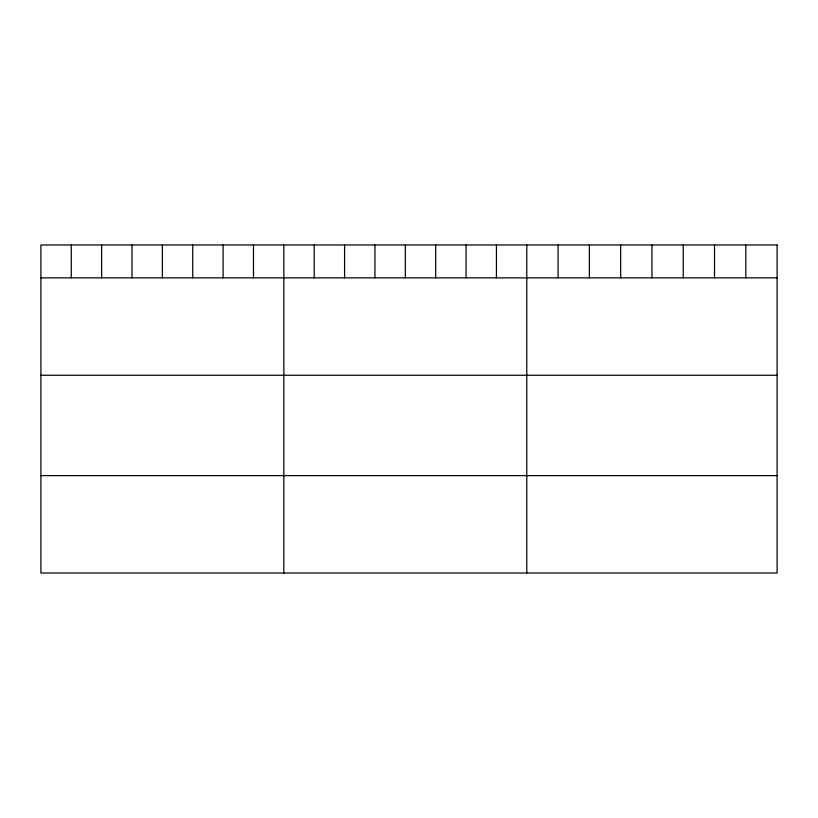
<?xml version="1.0" encoding="UTF-8"?>
<svg xmlns="http://www.w3.org/2000/svg" width="818" height="818" viewBox="0 0 818 818"><rect width="100%" height="100%" fill="white"/><g stroke="black" fill="none" stroke-linecap="round" stroke-linejoin="round"><path stroke-width="1.23" d="M40.9 277.854L777.1 277.854M40.9 375.257L777.1 375.257M40.9 475.606L777.1 475.606M745.811 244.981L745.811 277.854M714.523 244.981L714.523 277.854M683.235 244.981L683.235 277.854M651.946 244.981L651.946 277.854M620.658 244.981L620.658 277.854M589.369 244.981L589.369 277.854M558.08 244.981L558.08 277.854M526.792 244.981L526.792 573.019M496.424 244.981L496.424 277.854M466.055 244.981L466.055 277.854M435.687 244.981L435.687 277.854M405.319 244.981L405.319 277.854M374.951 244.981L374.951 277.854M344.582 244.981L344.582 277.854M314.214 244.981L314.214 277.854M283.846 244.981L283.846 573.019M253.478 244.981L253.478 277.854M223.109 244.981L223.109 277.854M192.741 244.981L192.741 277.854M162.373 244.981L162.373 277.854M132.005 244.981L132.005 277.854M101.636 244.981L101.636 277.854M71.268 244.981L71.268 277.854M777.1 244.981L40.9 244.981L40.9 573.019L777.1 573.019L777.1 244.981"/></g></svg>
